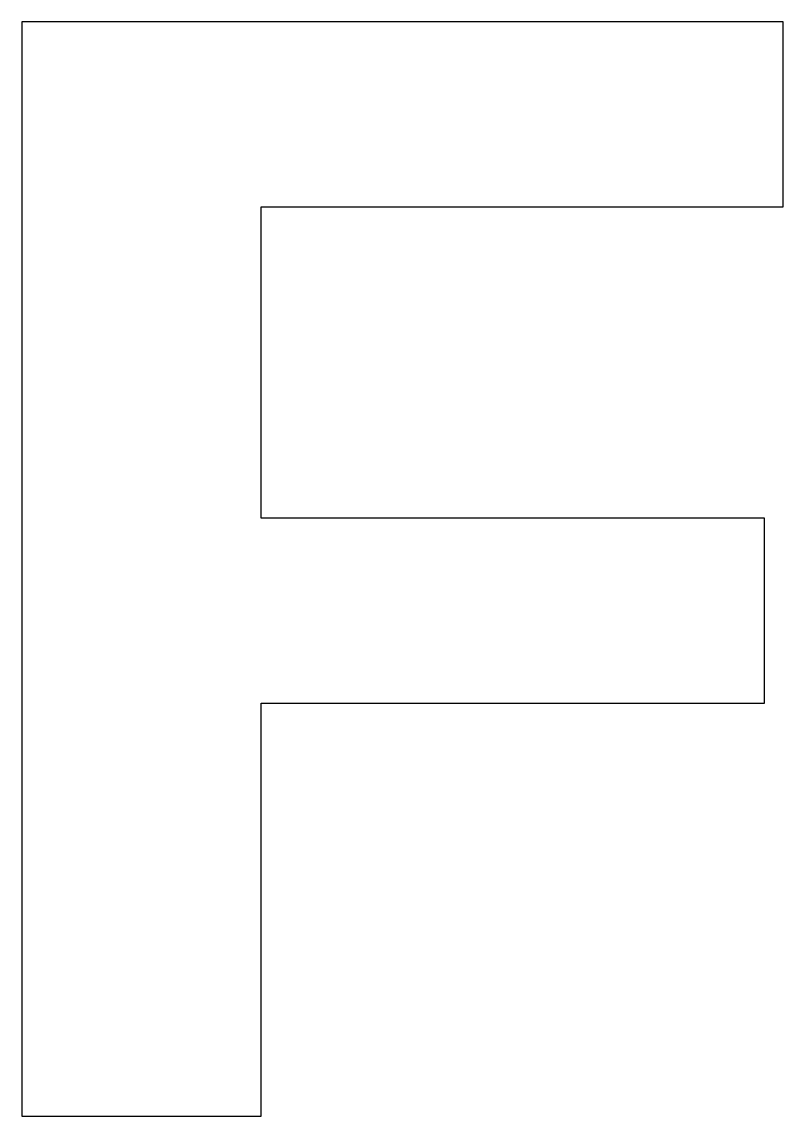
# Model space of a CAD drawing. Header units: metres. Extents: x -5.6 to 6.5, y -22 to -4.6.
import ezdxf

# ---------------------------------------------------------------- set-up
doc = ezdxf.new("R2010")
doc.units = ezdxf.units.M

msp = doc.modelspace()

# ---------------------------------------------------------------- linework, layer by layer
for p, q in [((6.51779, -4.60025), (-5.58063, -4.60025)), ((-5.58063, -4.60025), (-5.58063, -21.9812)), ((6.51779, -7.53783), (6.51779, -4.60025)), ((-1.77988, -12.4854), (-1.77988, -7.53783)), ((-1.77988, -7.53783), (6.51779, -7.53783)), ((6.22139, -12.4854), (-1.77988, -12.4854)), ((6.22139, -15.423), (6.22139, -12.4854)), ((-1.77988, -15.423), (6.22139, -15.423)), ((-1.77988, -21.9812), (-1.77988, -15.423)), ((-5.58063, -21.9812), (-1.77988, -21.9812))]:
    msp.add_line(p, q)

doc.saveas('drawing.dxf')
